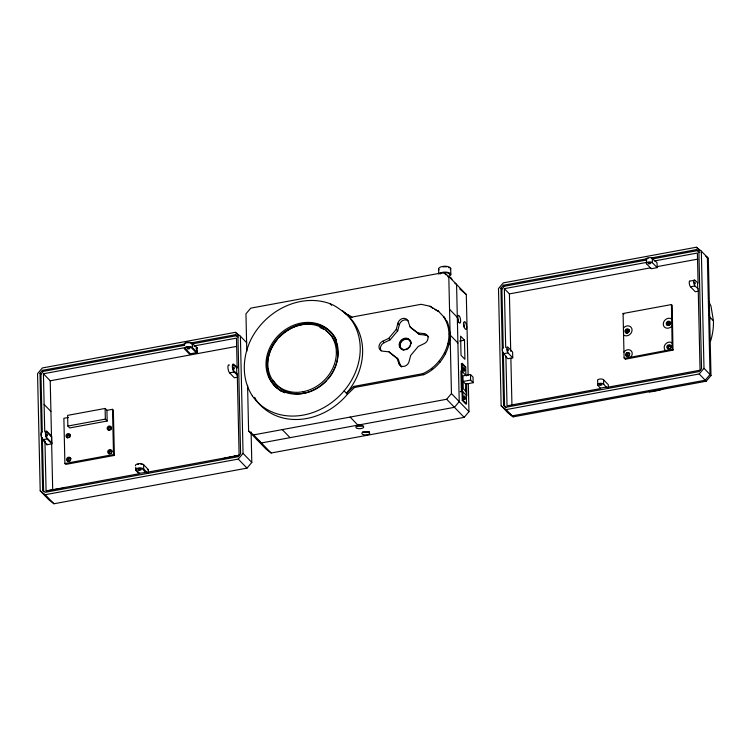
<?xml version="1.0" encoding="UTF-8"?>
<svg xmlns="http://www.w3.org/2000/svg" width="751" height="751" viewBox="0 0 751 751"><rect width="100%" height="100%" fill="white"/><g stroke="black" fill="none" stroke-linecap="round" stroke-linejoin="round"><path stroke-width="1.13" d="M224.22 458.532L239.118 455.294L237.278 373.895L233.965 371.069A3.164 1.033 79.5 0 1 232.735 366.995A3.164 1.033 79.5 0 1 233.833 365.324L237.147 368.15L236.462 338.128L194.171 345.929L194.18 346.408L195.147 345.751L197.091 347.76L197.194 352.548L189.355 353.984L184.596 349.065A4.215 1.765 -1.3 0 1 186.961 346.727A4.215 1.765 -1.3 0 1 192.434 347.619L197.194 352.548L196.396 349.45M346.446 393.28L353.627 386.455L422.7 373.698C443.447 364.695 457.049 336.917 443.606 316.706C458.72 336.448 444.77 365.699 423.677 374.711L354.603 387.46L347.422 394.284A62.549 53.021 -44 0 1 255.715 399.401L254.702 397.307M629.019 331.773C622.1 335.904 631.704 325.174 627.62 333.219M669.976 324.751C671.403 320.564 665.142 325.192 669.432 325.164M669.376 322.855C671.169 323.09 668.165 326.647 667.911 324.601M463.686 370.647L462.982 368.319M401.663 366.995A5.708 4.835 -44 0 1 400.236 364.93L398.33 359.438L396.913 357.964L389.018 351.844L383.029 351.215A5.708 4.835 -44 0 1 378.983 346.934A5.708 4.835 -44 0 1 382.794 341.198L388.708 338.372L396.265 329.398L397.899 323.249A5.708 4.835 -44 0 1 402.94 318.462A5.708 4.835 -44 0 1 408.15 321.362L410.046 326.854L411.473 328.318L419.368 334.448L425.357 335.077A5.708 4.835 -44 0 1 428.633 336.899M381.17 350.867A5.708 4.835 -44 0 1 384.221 342.672L390.135 339.837L397.683 330.862L399.325 324.723A5.708 4.835 -44 0 1 408.14 320.761M623.959 352.125L624.222 351.731A4.994 4.234 -44 0 1 630.784 350.52A4.994 4.234 -44 0 1 630.934 356.941L624.719 358.349L624.09 357.861L623.077 313.496L671.441 304.568L672.229 305.385L672.971 350.135L625.508 359.166L624.87 358.668M671.441 304.568L672.201 349.337L630.587 357.269M42.403 437.486L43.633 491.379L42.657 490.375L40 373.209L42.394 370.365L184.877 344.061M42.272 431.628L40.976 374.214L43.37 371.37L184.699 345.272M40.207 490.825L45.22 494.712L238.255 459.077L243.052 453.379L240.395 336.213L235.382 332.327L42.338 367.962L37.55 373.66L40.207 490.825L48.956 499.884L53.969 503.761L247.013 468.126L251.801 462.438L251.106 431.975M506.24 407.577L503.592 405.277L500.936 288.112L503.33 285.267L648.113 258.541M503.236 347.704L501.912 289.116L504.306 286.272L646.789 259.968M247.577 385.319L248.609 431.018L253.622 434.895L446.667 399.26L451.454 393.571L448.798 276.406L443.785 272.519L250.74 308.154L245.952 313.852L246.807 351.337M248.609 431.018L266.107 449.126L271.12 453.003L464.165 417.368L468.953 411.679L468.314 383.554M501.142 405.737L506.155 409.614L699.2 373.979L703.987 368.29L701.331 251.116L696.318 247.239L503.283 282.874L498.486 288.562L501.142 405.737L508.145 412.975L513.158 416.861L706.193 381.226L710.99 375.528L708.324 258.363L701.331 251.116M464.156 399.175L463.743 396.603M224.202 458.429L239.118 455.294L145.544 472.548L142.709 469.168A3.164 1.324 -1.3 0 0 138.606 468.502A3.164 1.324 -1.3 0 0 136.832 470.257L139.658 473.637L46.083 490.929L44.966 441.804L45.454 441.71L42.638 438.791M196.114 347.948L197.091 347.76M196.124 348.426L197.1 348.239M655.107 260.841L657.05 262.85L657.153 267.628L651.277 268.727L646.517 263.798L646.423 259.489A3.164 1.324 -1.3 0 1 648.197 257.734A3.164 1.324 -1.3 0 1 652.3 258.4L655.116 261.32L655.107 260.841L697.397 253.031L698.083 283.061L694.778 280.226L690.366 281.043A3.164 1.033 79.5 0 0 689.258 282.714A3.164 1.033 79.5 0 0 690.498 286.788L695.257 291.726L698.561 291.106M190.623 343L235.439 334.721L237.945 336.664L240.602 453.829L238.208 456.683L45.163 492.318L42.657 490.375M651.558 257.903L696.374 249.632L698.881 251.576L701.537 368.741L699.143 371.585L506.099 407.22L503.592 405.277M191.599 344.005L236.405 335.725L238.076 337.021M652.535 258.907L697.35 250.637L699.848 252.58M44.741 431.694L43.427 373.763L183.854 347.835M505.695 347.497L504.362 288.666L646.93 262.343M504.362 288.666L509.413 293.894L650.751 267.807M656.496 266.746L697.857 259.114M43.427 373.763L50.223 380.804L236.377 346.436M237.269 374.862L233.993 372.036A4.215 1.38 79.5 0 1 232.35 366.591A4.215 1.38 79.5 0 1 233.824 364.376L237.128 367.192M690.498 286.788L694.9 285.981L698.214 288.806L700.063 370.196L606.479 387.469L603.654 384.08A3.164 1.324 -1.3 0 0 599.542 383.414A3.164 1.324 -1.3 0 0 597.768 385.16L600.603 388.558L507.019 405.831L505.902 356.706L506.39 356.622L503.574 353.702A3.164 1.033 79.5 0 1 502.344 349.619A3.164 1.033 79.5 0 1 503.442 347.957M229.412 365.183A4.215 1.38 79.5 0 0 227.938 367.408A4.215 1.38 79.5 0 0 229.581 372.853L233.993 372.036M237.269 377.237L234.34 377.772L229.581 372.853M459.584 341.057L464.484 340.147L464.916 359.307L461.03 355.279L460.588 336.129L464.484 340.147M105.102 408.45L67.618 415.369L67.862 426.052L69.683 427.939L107.168 421.02L106.933 410.337L105.102 408.45L105.347 419.124L107.168 421.02M68.332 417.462L63.873 418.288L64.896 463.517L65.741 464.4L114.377 455.416L113.345 410.187L112.5 409.314L106.933 410.337M67.862 426.052L105.347 419.124M503.574 353.702L507.986 352.886L512.745 357.814L507.845 358.725L505.902 356.706M42.657 439.748L47.06 438.931L51.819 443.86L46.919 444.761L42.657 439.748A4.215 1.38 79.5 0 1 41.014 434.303A4.215 1.38 79.5 0 1 42.478 432.088M462.231 363.381L461.414 363.531L461.612 371.961L462.419 371.811L462.231 363.381L465.695 366.976L465.892 375.406M465.695 366.976L464.888 367.126L462.109 364.254M473.158 382.71L473.027 377.124L470.483 374.496L462.963 375.885L463.254 388.68L465.798 391.318L465.639 384.099L463.085 381.461L470.614 380.072L473.158 382.71L465.639 384.099M64.896 463.517L113.532 454.543L114.377 455.416M460.213 391.722L462.409 391.318L466.812 395.871L466.531 383.658M462.259 400.377L463.067 400.227L466.531 403.822L465.723 403.963L462.259 400.377L462.062 391.947L462.869 391.797L463.067 400.227M147.374 469.788L148.351 469.6L148.426 472.839M135.771 467.197L135.847 470.426L138.672 473.355L146.52 472.37M600.584 388.079L606.47 386.99M46.083 490.929L63.375 488.159M410.046 326.854L417.941 332.975L423.94 333.604L425.357 335.077M434.904 309.412L438.781 311.571L430.07 306.258L421.123 304.305L352.05 317.063L344.625 312.932A62.549 53.039 -43.7 0 1 346.464 393.289M252.411 395.984C241.296 378.964 242.32 356.922 251.116 339.161A62.549 53.021 -44 0 1 330.036 303.704C338.485 306.859 344.174 313.618 352.05 317.523M665.977 350.736L665.621 350.539A4.994 4.234 -44 0 1 665.48 344.118A4.994 4.234 -44 0 1 672.042 342.907L672.323 343.198M432.97 308.342L430.07 306.258M705.687 256.063L707.358 257.358L710.014 374.524L705.227 380.213L512.182 415.857L507.178 411.97M706.663 257.067L708.324 258.363M454.899 283.155L456.57 284.451L459.227 401.616L454.439 407.314L261.395 442.949L256.391 439.063M468.126 375.35L466.296 294.505L459.668 288.947M391.318 353.993L398.33 359.438M696.318 247.239L699.331 250.355M696.374 249.632L697.35 250.637M709.273 314.66L709.657 316.95L713.45 320.865A64.83 54.954 -44 0 1 710.634 340.926M646.517 263.798A3.164 1.324 -1.3 0 1 648.291 262.043A3.164 1.324 -1.3 0 1 652.394 262.709L657.153 267.628M668.747 322.968L669.714 323.972M668.202 323.381L669.169 324.385M667.892 323.972L668.869 324.986M703.987 368.29L710.99 375.528M699.2 373.979L706.193 381.226M672.464 348.943L673.234 349.741M671.854 349.666L672.633 350.464M623.077 313.496L623.865 314.312M627.798 330.487L628.775 331.491M627.188 330.759L628.165 331.764M626.756 331.285L627.723 332.289M626.606 331.914L627.573 332.918M624.09 357.861L625.508 359.166M597.768 385.16L597.674 380.851A3.164 1.324 -1.3 0 1 599.448 379.105A3.164 1.324 -1.3 0 1 603.551 379.762L608.31 384.69L608.385 387.929M503.33 285.267L504.306 286.272M500.936 288.112L501.912 289.116M448.798 276.406L466.296 294.505M443.785 272.519L446.122 274.932M449.539 309.299L457.321 317.354M447.69 324.911L448.657 325.915M449.154 333.979L457.903 343.029M448.112 343.507L449.079 344.512M506.155 409.614L513.158 416.861M444.639 352.848L445.606 353.852M466.352 375.885L461.949 371.332L462.409 391.318M462.541 372.449L460.936 370.797L461.414 391.74M417.941 332.975L419.368 334.448M438.969 361.362L439.936 362.367M397.899 323.249L399.325 324.723M396.265 329.398L397.683 330.862M431.487 368.478L432.454 369.483M451.454 393.571L468.953 411.679M388.708 338.372L390.135 339.837M422.7 373.698L423.677 374.711M446.667 399.26L464.165 417.368M382.794 341.198L384.221 342.672M389.018 351.844L390.436 353.317M396.913 357.964L398.809 363.456L400.236 364.93M348.173 314.904L349.149 315.918M330.046 303.714L331.604 305.319M336.354 351.956L337.734 353.383M353.627 386.455L354.603 387.46M344.118 390.867L347.422 394.284M350.144 417.077L357.917 425.132M302.86 391.75A36.855 31.242 -44 0 0 331.379 336.063A36.855 31.242 -44 0 0 272.059 347.009A36.855 31.242 -44 0 0 302.86 391.75L304.239 393.177M240.395 336.213L246.75 342.794M235.382 332.327L238.565 335.622M235.439 334.721L236.405 335.725M282.273 429.61L290.046 437.655M184.493 344.756A4.215 1.765 -1.3 0 1 186.858 342.418A4.215 1.765 -1.3 0 1 192.34 343.31L195.166 346.23M196.218 352.726L191.458 347.807A3.164 1.324 -1.3 0 0 187.356 347.14A3.164 1.324 -1.3 0 0 185.581 348.886L190.341 353.815M253.622 434.895L271.12 453.003M243.052 453.379L251.801 462.438M238.255 459.077L247.013 468.126M135.48 465.676A4.215 1.765 -1.3 0 1 138.635 463.705A4.215 1.765 -1.3 0 1 143.591 464.672L148.351 469.6M135.847 470.426A4.215 1.765 -1.3 0 1 138.212 468.098A4.215 1.765 -1.3 0 1 143.685 468.981L146.511 471.91M42.394 370.365L43.37 371.37M40 373.209L40.976 374.214M44.121 404.432L50.927 411.473M51.81 442.912L51.678 437.157L46.919 432.229A3.164 1.033 79.5 0 0 45.811 433.9A3.164 1.033 79.5 0 0 47.05 437.983L51.81 442.912L51.819 443.86M45.22 494.712L53.969 503.761M437.805 310.567L444.789 317.936M708.54 301.16L710.962 306.032L713.45 320.865M446.648 320.771L447.943 323.428M334.326 336.307L336.223 340.222M697.595 283.146L697.726 288.891M652.3 258.4L652.394 262.709M603.551 379.762L603.654 384.08M512.745 357.814L512.614 352.059L507.854 347.14A3.164 1.033 79.5 0 0 506.756 348.802A3.164 1.033 79.5 0 0 507.986 352.886M509.413 293.894L510.718 351.308M510.877 358.34L511.938 405.211M503.348 352.388L504.569 406.291M470.483 374.496L470.614 380.072M466.343 395.392L466.531 403.822M465.995 387.394L466.127 393.205M450.694 268.36L450.835 274.228M438.65 269.177L438.762 274.059M236.631 367.286L236.809 374.946M192.34 343.31L192.434 347.619M143.591 464.672L143.685 468.981M112.5 409.314L113.532 454.543M51.678 437.157L51.65 436.2L46.891 431.271A4.215 1.38 79.5 0 0 45.417 433.487A4.215 1.38 79.5 0 0 47.06 438.931M50.223 380.804L52.701 489.783M46.909 443.813L46.919 444.761M362.808 425.61A3.952 1.652 -1.3 0 1 356.537 425.695M369.37 431.468A3.952 1.652 -1.3 0 1 362.564 431.928M360.921 424.841A1.314 0.554 -1.3 0 1 358.649 424.991M463.405 323.597A3.952 1.295 79.5 0 1 464.202 327.464M457.012 316.631A3.952 1.295 79.5 0 1 458.148 322.104M108.294 430.163A2.159 1.831 -44 0 1 111.401 427.206M67.487 438.105A2.159 1.831 -44 0 1 67.421 435.327A2.159 1.831 -44 0 1 70.265 434.801M67.693 461.349A2.159 1.831 -44 0 1 68.36 458.523A2.159 1.831 -44 0 1 71.129 458.739M109.158 454.102A2.159 1.831 -44 0 1 109.289 451.116A2.159 1.831 -44 0 1 112.265 451.144M185.516 343.564A3.164 1.324 -1.3 0 1 185.938 343.263M187.252 342.832A3.164 1.324 -1.3 0 1 189.674 342.794M190.961 343.198A3.164 1.324 -1.3 0 1 191.364 343.489M137.79 464.381A3.164 1.324 -1.3 0 1 138.503 464.193M140.925 464.165A3.164 1.324 -1.3 0 1 142.211 464.569M42.328 438.387A3.164 1.033 79.5 0 1 42.047 437.805M41.596 436.312A3.164 1.033 79.5 0 1 41.699 433.036M68.585 437.673A1.314 1.117 -44 0 1 67.797 436.049A1.314 1.117 -44 0 1 69.721 435.449A1.314 1.117 -44 0 1 69.505 437.382M110.885 453.548A1.314 1.117 -44 0 1 109.327 452.778A1.314 1.117 -44 0 1 110.622 451.238A1.314 1.117 -44 0 1 111.73 452.543M111.617 452.853A1.314 1.117 -44 0 1 111.43 453.135M109.421 430.013A1.314 1.117 -44 0 1 108.933 428.455A1.314 1.117 -44 0 1 110.594 427.713A1.314 1.117 -44 0 1 111.082 429.262M110.895 429.544A1.314 1.117 -44 0 1 110.35 429.957M70.294 460.729A1.314 1.117 -44 0 1 68.313 460.748A1.314 1.117 -44 0 1 69.27 458.87A1.314 1.117 -44 0 1 70.594 460.128M709.657 316.95A64.83 54.954 -44 0 1 709.657 320.245M662.748 389.159A64.83 54.954 -44 0 1 649.286 391.966M628.071 356.368A1.314 1.117 -44 0 1 627.198 354.951A1.314 1.117 -44 0 1 628.85 353.974A1.314 1.117 -44 0 1 629.432 355.552M629 356.077A1.314 1.117 -44 0 1 628.39 356.35M670.258 348.455A1.314 1.117 -44 0 1 668.399 347.863A1.314 1.117 -44 0 1 670.014 346.333A1.314 1.117 -44 0 1 670.502 348.22M694.9 285.981A3.164 1.033 79.5 0 1 693.671 281.897A3.164 1.033 79.5 0 1 694.778 280.226M667.874 348.858A2.206 1.868 -44 0 1 671.037 345.854M671.929 326.065A5.407 4.581 -44 0 1 664.382 326.976A5.407 4.581 -44 0 1 665.696 319.466L666.888 318.753A5.407 4.581 -44 0 1 671.769 319.128M626.616 356.481A2.206 1.868 -44 0 1 629.779 353.468M667.31 325.418A2.244 1.896 -44 0 1 668.249 322.339A2.244 1.896 -44 0 1 671.084 323.174M626.052 333.031A2.244 1.896 -44 0 1 626.747 330.111A2.244 1.896 -44 0 1 629.61 330.337M623.565 334.993A5.407 4.581 -44 0 0 631.093 333.125A5.407 4.581 -44 0 0 629.46 326.159L628.23 325.887A5.407 4.581 -44 0 0 623.414 328.056M281.203 391.187A38.817 32.903 -44 0 1 279.391 389.985M277.701 388.671A38.817 32.903 -44 0 1 277.401 339.48M279.672 336.983A38.817 32.903 -44 0 1 333.697 335.434M325.502 330.374A36.855 31.242 -44 0 1 333.519 370.966M333.031 371.886A36.855 31.242 -44 0 1 328.234 378.908M326.826 380.504A36.855 31.242 -44 0 1 273.101 380.184M319.945 327.549A36.855 31.242 -44 0 1 323.728 329.295M336.063 342.325A36.855 31.242 -44 0 1 336.908 344.24M285.389 391.881A36.855 31.242 -44 0 1 283.568 390.867M272.707 382.55A38.817 32.903 -44 0 1 271.684 380.616M404.226 349.741A5.708 4.835 -44 0 1 400.33 344.089A5.708 4.835 -44 0 1 406.742 339.217A5.708 4.835 -44 0 1 410.637 344.878M410.14 346.23A5.708 4.835 -44 0 1 409.314 347.46M408.234 348.483A5.708 4.835 -44 0 1 405.606 349.666M284.704 392.745A38.817 32.903 -44 0 1 279.569 336.251A38.817 32.903 -44 0 1 336.551 340.635M342.287 310.51A62.549 53.021 -44 0 1 338.494 396.81A62.549 53.021 -44 0 1 252.392 395.965M398.809 363.456A5.708 4.835 -44 0 0 404.029 366.357A5.708 4.835 -44 0 0 409.06 361.569L410.694 355.42L418.251 346.446L424.165 343.62A5.708 4.835 -44 0 0 427.986 337.884A5.708 4.835 -44 0 0 423.94 333.604M401.419 349.177A6.233 5.285 -44 0 1 403.09 339.593A6.233 5.285 -44 0 1 411.219 343.348M404.047 350.163A6.233 5.285 -44 0 1 402.639 349.863M463.057 367.99A1.662 0.544 79.5 0 1 463.761 369.398A1.662 0.544 79.5 0 1 463.705 371.125M463.705 396.265A1.662 0.544 79.5 0 1 464.362 397.476A1.662 0.544 79.5 0 1 464.437 399.194M447.652 276.603A6.909 2.882 -1.3 0 1 451.745 279.597M440.377 273.918A4.825 2.018 -1.3 0 1 441.926 273.064M443.024 272.791A4.825 2.018 -1.3 0 1 449.586 274.838M439.241 273.73A6.064 2.535 -1.3 0 1 447.915 272.397A6.064 2.535 -1.3 0 1 449.567 276.115M439.044 269.806A6.064 2.535 -1.3 0 1 444.77 266.23A6.064 2.535 -1.3 0 1 450.243 269.665M442.893 266.924A4.825 2.018 -1.3 0 1 446.592 266.877M448.554 267.487A4.825 2.018 -1.3 0 1 449.164 267.938M266.905 370.337A2.732 2.309 -44 0 1 268.163 369.764M268.426 373.012A2.732 2.309 -44 0 1 267.825 373.369M267.056 368.619A2.732 2.309 -44 0 1 268.332 368.722M46.506 434.313C46.806 438.997 48.252 433.271 46.506 434.313M233.42 367.399C233.73 372.092 235.166 366.366 233.42 367.399M507.441 349.215C507.751 353.909 509.187 348.173 507.441 349.215M694.365 282.31C694.666 286.995 696.111 281.268 694.365 282.31M670.831 346.887L670.324 347.882A2.206 1.868 -44 0 1 667.245 348.248A2.206 1.868 -44 0 1 667.78 345.188L669.329 344.7A2.206 1.868 -44 0 1 670.831 346.887M627.001 352.51L626.512 352.801A2.206 1.868 -44 0 0 626.165 356.021L626.597 356.256A2.206 1.868 -44 0 0 629.329 353.017L627.001 352.51M457.735 316.875A3.952 1.295 79.5 0 0 459.621 323.118A3.952 1.295 79.5 0 0 460.138 317.786A3.952 1.295 79.5 0 0 457.735 316.875M357.316 428.38A3.952 1.652 -1.3 0 0 363.681 427.206A3.952 1.652 -1.3 0 0 358.311 425.535A3.952 1.652 -1.3 0 0 357.316 428.38M363.343 434.622A3.952 1.652 -1.3 0 0 369.708 433.44A3.952 1.652 -1.3 0 0 364.338 431.769A3.952 1.652 -1.3 0 0 363.343 434.622M463.761 323.108A3.952 1.295 79.5 0 0 465.648 329.36A3.952 1.295 79.5 0 0 466.164 324.028A3.952 1.295 79.5 0 0 463.761 323.108M109.205 429.947A2.159 1.831 -44 0 0 110.876 426.681A2.159 1.831 -44 0 0 107.402 427.328A2.159 1.831 -44 0 0 109.205 429.947M68.069 437.542A2.159 1.831 -44 0 0 69.74 434.275A2.159 1.831 -44 0 0 66.266 434.923A2.159 1.831 -44 0 0 68.069 437.542M68.604 461.133A2.159 1.831 -44 0 0 70.275 457.866A2.159 1.831 -44 0 0 66.801 458.504A2.159 1.831 -44 0 0 68.604 461.133M109.74 453.538A2.159 1.831 -44 0 0 111.411 450.271A2.159 1.831 -44 0 0 107.937 450.91A2.159 1.831 -44 0 0 109.74 453.538M187.703 348.793A1.314 0.554 -1.3 0 0 189.825 348.398A1.314 0.554 -1.3 0 0 188.032 347.844A1.314 0.554 -1.3 0 0 187.703 348.793M138.954 470.164A1.314 0.554 -1.3 0 0 141.075 469.769A1.314 0.554 -1.3 0 0 139.282 469.206A1.314 0.554 -1.3 0 0 138.954 470.164M648.639 263.695A1.314 0.554 -1.3 0 0 650.76 263.31A1.314 0.554 -1.3 0 0 648.967 262.747A1.314 0.554 -1.3 0 0 648.639 263.695M599.889 385.066A1.314 0.554 -1.3 0 0 602.011 384.672A1.314 0.554 -1.3 0 0 600.227 384.118A1.314 0.554 -1.3 0 0 599.889 385.066M627.085 332.909A2.244 1.896 -44 0 0 628.822 329.52A2.244 1.896 -44 0 0 625.217 330.187A2.244 1.896 -44 0 0 627.085 332.909M668.362 325.305A2.244 1.896 -44 0 0 670.089 321.916A2.244 1.896 -44 0 0 666.484 322.583A2.244 1.896 -44 0 0 668.362 325.305M302.897 393.533A38.817 32.903 -44 0 0 332.946 334.88A38.817 32.903 -44 0 0 270.454 346.418A38.817 32.903 -44 0 0 302.897 393.533M405.033 349.544A6.233 5.285 -44 0 0 409.858 340.119A6.233 5.285 -44 0 0 399.823 341.977A6.233 5.285 -44 0 0 405.033 349.544M464.099 396.735A1.662 0.544 79.5 0 0 464.897 399.363A1.662 0.544 79.5 0 0 465.113 397.119A1.662 0.544 79.5 0 0 464.099 396.735M463.461 368.459A1.662 0.544 79.5 0 0 464.249 371.078A1.662 0.544 79.5 0 0 464.465 368.844A1.662 0.544 79.5 0 0 463.461 368.459"/></g></svg>
